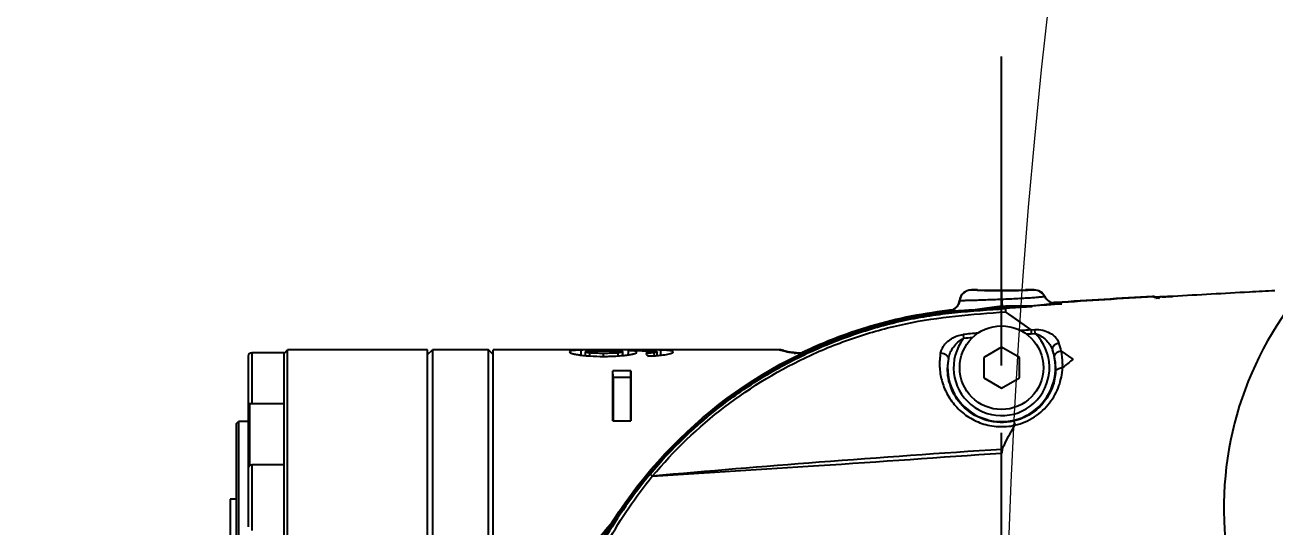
# Model space of a CAD drawing. Header units: millimetres. Extents: x 5828 to 6704, y 123 to 421.
# Drawn here: x 6545.35 to 6552.32, y 342.09 to 344.88 of the extents above; entities that cross this region are included whole.
import ezdxf

# ---------------------------------------------------------------- set-up
doc = ezdxf.new("R2010")
doc.units = ezdxf.units.MM
doc.linetypes.add('CENTER', pattern=[0.6, 0.375, -0.075, 0.075, -0.075])
for name, color, linetype in [('中心线', 7, 'Continuous'), ('外形图', 7, 'Continuous'), ('尺寸标注', 7, 'Continuous'), ('运动范围', 7, 'Continuous')]:
    doc.layers.add(name, color=color, linetype=linetype)
doc.styles.add('微软雅黑', font='msyh.ttc', dxfattribs={"height": 1.5})
doc.dimstyles.new('尺寸标注_1_15比例', dxfattribs={"dimtxt": 1.5, "dimasz": 1.25, "dimexe": 0.5, "dimexo": 0.4, "dimgap": 0.5, "dimtad": 1, "dimdec": 1, "dimlfac": 15, "dimdsep": 46, "dimtxsty": '微软雅黑', "dimcen": 0.09, "dimadec": 0, "dimazin": 0, "dimtp": 0.01, "dimtm": 0.01, "dimtfac": 1, "dimtdec": 1, "dimtofl": 0, "dimtmove": 0, "dimatfit": 3, "dimfxl": 1, "dimtolj": 1, "dimarcsym": 0})

# ---------------------------------------------------------------- blocks, each defined once
blk = doc.blocks.new('*D797')
at = {"layer": 'Defpoints', "color": 0}
for p in [(6541.8372, 378.1181), (6588.1866, 378.1181), (6595.1201, 318.7401)]:
    blk.add_point(p, dxfattribs=at)
at = {"layer": '尺寸标注', "color": 0, "lineweight": -2}
for p, q in [((6587.7866, 378.1181), (6541.3372, 378.1181)), ((6541.8372, 319.9901), (6541.8372, 376.8681)), ((6594.7201, 318.7401), (6541.3372, 318.7401))]:
    blk.add_line(p, q, dxfattribs=at)
at = {"layer": '尺寸标注', "color": 0}
for points in [[(6542.0455, 376.8681), (6541.6288, 376.8681), (6541.8372, 378.1181)], [(6541.6288, 319.9901), (6542.0455, 319.9901), (6541.8372, 318.7401)]]:
    blk.add_solid(points, dxfattribs=at)
at = {"layer": '尺寸标注', "color": 0, "insert": (6540.562, 347.1133), "char_height": 1.5, "attachment_point": 5, "rotation": 90, "style": '微软雅黑'}
blk.add_mtext('\\A1;890.7', dxfattribs=at)

msp = doc.modelspace()

# ---------------------------------------------------------------- linework, layer by layer
at = {"layer": '中心线', "linetype": 'CENTER', "ltscale": 5}
msp.add_line((6550.7909, 336.9852), (6550.7909, 344.7091), dxfattribs=at)
at = {"layer": '外形图', "color": 7, "linetype": 'Continuous'}
for p, q in [((6550.6232, 343.4062), (6550.6225, 343.4068)), ((6550.6575, 343.4068), (6550.6225, 343.4068)), ((6550.9729, 343.4068), (6550.9242, 343.4068)), ((6551.0322, 343.3706), (6551.0315, 343.3698)), ((6551.6318, 343.3703), (6551.6317, 343.3708)), ((6551.643, 343.369), (6551.6377, 343.3703)), ((6551.6447, 343.3676), (6551.6451, 343.3675)), ((6551.645, 343.3685), (6551.6501, 343.3672)), ((6551.645, 343.3685), (6551.6453, 343.3684)), ((6551.6478, 343.3583), (6551.645, 343.3599)), ((6551.6507, 343.367), (6551.6501, 343.367)), ((6551.6576, 343.3596), (6551.6555, 343.3608)), ((6551.6589, 343.3642), (6551.6659, 343.3601)), ((6551.6647, 343.3622), (6551.6708, 343.3606)), ((6551.6862, 343.3681), (6551.6737, 343.3676)), ((6551.6829, 343.3679), (6551.6779, 343.3677)), ((6551.6865, 343.3681), (6551.6829, 343.3679)), ((6551.7003, 343.3687), (6551.6862, 343.3681)), ((6551.7156, 343.3694), (6551.7003, 343.3687)), ((6551.7147, 343.3693), (6551.7073, 343.369)), ((6551.7321, 343.3702), (6551.7156, 343.3694)), ((6551.7474, 343.3711), (6551.7321, 343.3702)), ((6551.7473, 343.371), (6551.7435, 343.3708)), ((6551.7473, 343.371), (6551.7474, 343.3711)), ((6550.4977, 343.2907), (6550.5138, 343.2946)), ((6550.5138, 343.2948), (6550.509, 343.2942)), ((6550.5139, 343.2938), (6550.509, 343.2935)), ((6550.5571, 343.3478), (6550.5564, 343.3486)), ((6550.6303, 343.2947), (6550.6278, 343.2943)), ((6550.6303, 343.2947), (6550.6278, 343.2945)), ((6550.6307, 343.2888), (6550.6303, 343.2947)), ((6550.7917, 343.3538), (6550.795, 343.3023)), ((6550.8378, 343.3075), (6550.7945, 343.305)), ((6550.8379, 343.3059), (6550.7947, 343.3023)), ((6550.8124, 343.3025), (6550.8135, 343.2845)), ((6550.9614, 343.3152), (6550.9613, 343.3169)), ((6551.0958, 343.3368), (6551.0811, 343.3359)), ((6551.0958, 343.3368), (6551.0812, 343.3358)), ((6551.0959, 343.3346), (6551.0812, 343.3353)), ((6550.9552, 343.1853), (6550.8135, 343.2846)), ((6550.5763, 343.1581), (6550.5787, 343.1359)), ((6550.9552, 343.1853), (6550.9767, 343.1866)), ((6550.9552, 343.1853), (6550.9767, 343.1866)), ((6550.9552, 343.1853), (6550.9565, 343.1629)), ((6550.9565, 343.1629), (6550.978, 343.1642)), ((6550.978, 343.1642), (6550.9767, 343.1866)), ((6550.7909, 343.0881), (6550.6916, 343.0308)), ((6550.8902, 343.0308), (6550.7909, 343.0881)), ((6546.5909, 343.0368), (6546.5909, 342.0853)), ((6546.6109, 343.0568), (6546.6109, 342.771)), ((6546.7909, 343.0568), (6546.6109, 343.0568)), ((6546.7909, 343.0534), (6546.8109, 343.0734)), ((6546.7909, 338.4234), (6546.7909, 343.0568)), ((6546.8109, 338.4068), (6546.8109, 343.0734)), ((6547.5909, 343.0734), (6546.8109, 343.0734)), ((6547.5909, 343.0468), (6547.6175, 343.0734)), ((6547.5909, 338.4068), (6547.5909, 343.0734)), ((6547.6175, 343.0734), (6547.6175, 338.4068)), ((6547.9309, 343.0734), (6547.6175, 343.0734)), ((6547.9309, 338.4068), (6547.9309, 343.0734)), ((6547.9575, 343.0468), (6547.9309, 343.0734)), ((6547.9575, 338.4068), (6547.9575, 343.0734)), ((6548.4999, 343.0734), (6547.9575, 343.0734)), ((6548.4479, 343.0434), (6548.4476, 343.0717)), ((6548.4709, 343.0407), (6548.4713, 343.0614)), ((6548.4947, 343.0391), (6548.4949, 343.0557)), ((6548.5722, 343.0365), (6548.5722, 343.0532)), ((6548.653, 343.0393), (6548.6529, 343.0559)), ((6548.6665, 343.0732), (6548.6542, 343.0732)), ((6548.6665, 343.0655), (6548.6665, 343.0732)), ((6548.6789, 343.0732), (6548.6665, 343.0732)), ((6548.6792, 343.0415), (6548.6788, 343.062)), ((6548.7109, 343.0732), (6548.6789, 343.0732)), ((6548.7098, 343.0466), (6548.7104, 343.0577)), ((6548.7104, 343.0577), (6548.7109, 343.0688)), ((6548.7124, 343.0732), (6548.7109, 343.0732)), ((6549.5454, 343.0734), (6548.855, 343.0734)), ((6548.8552, 343.0401), (6548.855, 343.0569)), ((6548.8709, 343.0412), (6548.8706, 343.0615)), ((6548.8908, 343.0429), (6548.8911, 343.0716)), ((6549.5916, 343.0612), (6549.5454, 343.0734)), ((6549.5776, 343.0695), (6549.622, 343.0584)), ((6549.6254, 343.058), (6549.6213, 343.0586)), ((6549.6271, 343.0578), (6549.6234, 343.0582)), ((6549.6361, 343.0567), (6549.6303, 343.0574)), ((6549.6378, 343.0565), (6549.6361, 343.0567)), ((6549.6484, 343.0554), (6549.6396, 343.0563)), ((6549.658, 343.0545), (6549.645, 343.0558)), ((6549.6997, 343.0544), (6549.654, 343.0549)), ((6549.68, 343.0578), (6549.6767, 343.0562)), ((6549.6815, 343.0546), (6549.6783, 343.0528)), ((6550.6916, 343.0308), (6550.6916, 342.9161)), ((6550.8902, 342.9161), (6550.8902, 343.0308)), ((6551.1898, 343.021), (6551.1234, 343.0675)), ((6551.1899, 343.0208), (6551.1234, 343.0674)), ((6548.6248, 342.9199), (6548.6242, 342.9552)), ((6548.6242, 342.6777), (6548.6242, 342.9552)), ((6548.7242, 342.9552), (6548.6242, 342.9552)), ((6548.7236, 342.9199), (6548.7242, 342.9552)), ((6548.7242, 342.9552), (6548.7242, 342.6777)), ((6548.6248, 342.9199), (6548.6249, 342.6777)), ((6548.6248, 342.9199), (6548.7236, 342.9199)), ((6548.7235, 342.6777), (6548.7236, 342.9199)), ((6548.7235, 342.8427), (6548.7236, 342.9199)), ((6550.6916, 342.9161), (6550.7909, 342.8588)), ((6550.7909, 342.8588), (6550.8902, 342.9161)), ((6546.5975, 342.771), (6546.5975, 342.4266)), ((6546.7909, 342.771), (6546.5975, 342.771)), ((6546.5242, 342.6601), (6546.5375, 342.6734)), ((6546.5375, 342.6734), (6546.5375, 338.8068)), ((6546.5909, 342.6734), (6546.5375, 342.6734)), ((6548.6242, 342.6777), (6548.7242, 342.6777)), ((6546.5242, 342.6601), (6546.5242, 338.8201)), ((6550.7909, 338.9828), (6550.7909, 342.4975)), ((6546.6109, 342.4319), (6546.6109, 342.0653)), ((6546.7909, 342.4319), (6546.6109, 342.4319)), ((6546.4909, 342.2401), (6546.4909, 339.2401)), ((6546.5242, 342.2401), (6546.4909, 342.2401))]:
    msp.add_line(p, q, dxfattribs=at)
for points in [[(6551.6737, 343.3676), (6551.6632, 343.3672), (6551.6588, 343.3671), (6551.6551, 343.367), (6551.6522, 343.367), (6551.6507, 343.367)], [(6550.9552, 343.1853), (6550.8591, 343.2526), (6550.8135, 343.2846)], [(6549.5776, 343.0695), (6549.5613, 343.0725), (6549.5454, 343.0734)], [(6549.6396, 343.0563), (6549.6318, 343.0572), (6549.6254, 343.058)], [(6549.6932, 343.0517), (6549.6793, 343.0528), (6549.6683, 343.0536), (6549.658, 343.0545)], [(6548.6242, 342.7864), (6548.6242, 342.8793), (6548.6242, 342.9552)], [(6548.7242, 342.9552), (6548.7242, 342.8793), (6548.7242, 342.7864)], [(6548.6248, 342.9199), (6548.6249, 342.8427), (6548.6249, 342.7484)]]:
    msp.add_lwpolyline(points, dxfattribs=at)
msp.add_circle((6550.7909, 342.9734), 0.2333, dxfattribs=at)
for centre, radius, start, end in [((6550.6225, 343.3401), 0.0666, 89.99199, 172.7402), ((6550.6232, 343.3395), 0.0667, 90.02369, 172.87436), ((6550.972, 343.3395), 0.0667, 26.98877, 89.97777), ((6550.9729, 343.34), 0.0667, 27.27312, 89.93389), ((6551.0915, 343.4011), 0.0667, 207.23004, 261.13316), ((6556.6344, 260.4284), 83.0931, 93.451604, 93.821891), ((6556.8408, 257.0967), 86.429, 93.450601, 93.811223), ((6551.633, 343.3509), 0.0199, 76.26541, 93.57823), ((6552.1038, 343.3961), 0.4727, 183.13712, 183.32594), ((6551.6329, 343.3509), 0.0199, 59.90259, 76.16974), ((6551.6401, 343.3491), 0.0199, 75.79641, 93.56781), ((6551.6714, 343.4872), 0.1226, 257.57896, 258.36216), ((6551.6476, 343.3473), 0.0199, 81.85663, 92.70597), ((6551.6504, 343.5311), 0.1641, 269.66504, 270.55667), ((6551.6494, 343.6745), 0.3075, 270.49939, 270.78185), ((6551.6466, 343.8624), 0.4955, 270.80201, 271.37561), ((6551.6339, 344.3841), 1.0173, 271.3875, 271.97577), ((6551.6058, 345.226), 1.8597, 271.94548, 272.22275), ((6551.5283, 347.1313), 3.7666, 272.40621, 272.7233), ((6551.4603, 348.5698), 5.2066, 272.80012, 273.11801), ((6550.83, 340.4594), 2.8529, 96.69222, 96.87097), ((6550.8408, 340.3676), 2.9454, 96.46885, 96.69195), ((6550.4909, 343.3555), 0.0662, 276.49919, 285.70331), ((6550.4905, 343.3571), 0.0678, 285.67687, 290.48874), ((6550.4903, 343.3569), 0.0666, 290.70132, 293.5806), ((6550.4905, 343.3572), 0.0679, 290.48581, 294.82915), ((6550.4903, 343.357), 0.0667, 293.55363, 352.73357), ((6550.4909, 343.3561), 0.0667, 294.84826, 310.85943), ((6550.4909, 343.356), 0.0666, 310.92369, 315.67348), ((6550.491, 343.3559), 0.0665, 315.67434, 327.78426), ((6550.491, 343.3558), 0.0665, 327.82877, 332.92971), ((6550.9923, 338.7484), 4.5607, 94.58458, 95.56295), ((6551.167, 336.6305), 6.6848, 93.53702, 94.60498), ((6551.6057, 329.7686), 13.5606, 93.42925, 93.59838), ((6548.829, 378.0108), 34.7613, 273.31279, 273.51692), ((6551.091, 343.4011), 0.0677, 260.25745, 262.78595), ((6551.0909, 343.4001), 0.0667, 262.75963, 273.75668), ((6550.7844, 340.7598), 2.5495, 109.38096, 112.45713), ((6550.7731, 340.7917), 2.5157, 107.08717, 109.37925), ((6550.7909, 342.9734), 0.2672, 142.55457, 45.5446), ((6550.9767, 339.5049), 3.6751, 94.9525, 96.25468), ((6549.8453, 361.8311), 18.6787, 273.22366, 273.40631), ((6550.7968, 345.7226), 2.5647, 272.95875, 273.56956), ((6550.7965, 340.7305), 2.5812, 112.45646, 115.62996), ((6550.8615, 340.5545), 2.5969, 95.14882, 96.25072), ((6550.7786, 342.9916), 0.3531, 12.38949, 19.77979), ((6546.6109, 343.0368), 0.02, 90, 180), ((6548.5566, 337.5286), 5.5444, 90.42714, 90.70369), ((6548.6115, 328.8205), 14.2526, 90.11914, 90.38709), ((6548.6569, 307.9544), 35.1187, 90.00437, 90.12235), ((6548.6761, 333.2749), 9.7939, 89.54274, 89.79647), ((6548.7162, 328.3566), 14.7166, 89.58903, 90.01509), ((6548.7851, 338.155), 4.9179, 89.253, 89.57188), ((6549.5964, 342.9471), 0.1142, 77.41933, 92.39313), ((6549.5966, 342.9484), 0.1129, 76.00027, 77.36467), ((6549.7763, 344.4345), 1.3866, 264.17662, 264.41153), ((6550.7903, 342.9691), 0.3008, 169.48089, 179.16507), ((6550.7909, 342.9734), 0.3006, 170.32053, 19.30008), ((6550.7927, 342.9692), 0.3003, 12.65919, 20.17982), ((6550.793, 342.9693), 0.3, 0.79294, 12.65438), ((6552.0113, 341.9707), 1.3334, 128.03076, 131.30934), ((6550.7928, 342.9693), 0.3002, 356.81278, 0.79245), ((6546.5975, 342.7643), 0.00667, 90, 180), ((6546.6109, 342.4119), 0.02, 90, 180), ((6550.3619, 340.6001), 2.3057, 138.1025, 145.67537)]:
    msp.add_arc(centre, radius, start, end, dxfattribs=at)
at = {"layer": '外形图'}
msp.add_arc((6553.9185, 342.195), 1.8881, 139.89272, 236.86512, dxfattribs=at)
at = {"layer": '外形图', "color": 7, "linetype": 'Continuous'}
msp.add_ellipse((6550.7909, 343.4062), major_axis=(0.1333, 0), ratio=0.017455, start_param=3.141574, end_param=6.283204, dxfattribs=at)
for points, knots in [([(6550.6565, 343.4044), (6550.6518, 343.4046), (6550.6438, 343.4049), (6550.6334, 343.405), (6550.6273, 343.4059), (6550.6238, 343.4056), (6550.6232, 343.4062)], [0, 0, 0, 0, 0.417659, 0.727967, 0.923234, 1, 1, 1, 1]), ([(6550.7929, 343.4032), (6550.7798, 343.4032), (6550.7343, 343.4033), (6550.6888, 343.4037), (6550.6565, 343.4044)], [0, 0, 0, 0, 0.288165, 1, 1, 1, 1]), ([(6550.7917, 343.3538), (6550.7918, 343.3603), (6550.7919, 343.3721), (6550.792, 343.3858), (6550.7923, 343.3945), (6550.7924, 343.3989), (6550.7928, 343.4015), (6550.7926, 343.403), (6550.7929, 343.4032)], [0, 0, 0, 0, 0.394855, 0.713673, 0.833337, 0.922197, 0.978188, 1, 1, 1, 1]), ([(6551.0315, 343.3698), (6551.0311, 343.3693), (6551.029, 343.369), (6551.0254, 343.3682), (6551.0192, 343.3675), (6551.011, 343.3666), (6551.0008, 343.3656), (6550.9833, 343.3642), (6550.9572, 343.3623), (6550.9215, 343.36), (6550.881, 343.3578), (6550.8372, 343.3557), (6550.807, 343.3544), (6550.7917, 343.3538)], [0, 0, 0, 0, 0.007182, 0.023508, 0.048967, 0.083377, 0.126377, 0.17753, 0.302367, 0.453004, 0.62382, 0.808646, 1, 1, 1, 1]), ([(6550.9256, 343.4042), (6550.9162, 343.404), (6550.872, 343.4034), (6550.8278, 343.4032), (6550.7929, 343.4032)], [0, 0, 0, 0, 0.210674, 1, 1, 1, 1]), ([(6550.9721, 343.4062), (6550.9718, 343.406), (6550.9705, 343.4059), (6550.968, 343.4055), (6550.9641, 343.4054), (6550.9562, 343.405), (6550.9432, 343.4046), (6550.932, 343.4043), (6550.9256, 343.4042)], [0, 0, 0, 0, 0.024343, 0.078839, 0.163179, 0.276802, 0.587488, 1, 1, 1, 1]), ([(6550.9729, 343.4068), (6550.9728, 343.4067), (6550.9725, 343.4065), (6550.9722, 343.4063), (6550.9721, 343.4062)], [0, 0, 0, 0, 0.518652, 1, 1, 1, 1]), ([(6551.6495, 343.367), (6551.6491, 343.367), (6551.6481, 343.367), (6551.647, 343.3669), (6551.6464, 343.3671)], [0, 0, 0, 0, 0.375194, 1, 1, 1, 1]), ([(6552.3154, 343.4025), (6552.2679, 343.3999), (6552.0785, 343.3894), (6551.8892, 343.3788), (6551.7473, 343.371)], [0, 0, 0, 0, 0.251048, 1, 1, 1, 1]), ([(6548.2229, 340.7401), (6548.2229, 341.0501), (6548.3376, 341.6758), (6548.8316, 342.4871), (6549.5812, 343.0705), (6550.1898, 343.256), (6550.4977, 343.2907)], [0, 0, 0, 0, 0.250011, 0.500017, 0.750023, 1, 1, 1, 1]), ([(6550.6303, 343.2937), (6550.5503, 343.2871), (6550.3904, 343.2697), (6550.0754, 343.2045), (6549.695, 343.068), (6549.278, 342.8211), (6548.9146, 342.5005), (6548.6178, 342.1174), (6548.398, 341.6854), (6548.2635, 341.22), (6548.2331, 340.898), (6548.2333, 340.7374)], [0, 0, 0, 0, 0.062484, 0.125045, 0.250057, 0.375039, 0.50003, 0.62502, 0.750014, 0.875006, 1, 1, 1, 1]), ([(6550.5502, 343.2876), (6550.4812, 343.2808), (6550.3437, 343.2635), (6550.1407, 343.2183), (6549.9421, 343.1574), (6549.6846, 343.0553), (6549.3796, 342.8887), (6549.051, 342.6324), (6548.7681, 342.3264), (6548.5383, 341.9787), (6548.3678, 341.5985), (6548.2967, 341.3297), (6548.2722, 341.1936)], [0, 0, 0, 0, 0.062617, 0.125099, 0.18763, 0.250184, 0.375155, 0.500122, 0.625092, 0.750062, 0.875025, 1, 1, 1, 1]), ([(6548.8317, 342.3795), (6548.952, 342.5233), (6549.1575, 342.72), (6549.468, 342.9317), (6549.7176, 343.0637), (6549.9799, 343.1681), (6550.2067, 343.231), (6550.3916, 343.2644), (6550.578, 343.2873), (6550.7186, 343.2966), (6550.8124, 343.3025)], [0, 0, 0, 0, 0.249705, 0.374735, 0.499757, 0.624891, 0.749983, 0.812463, 0.874946, 1, 1, 1, 1]), ([(6550.4979, 343.2904), (6550.4979, 343.2905), (6550.4978, 343.2906), (6550.4978, 343.2907), (6550.4977, 343.2907)], [0, 0, 0, 0, 0.517844, 1, 1, 1, 1]), ([(6550.4984, 343.2898), (6550.4983, 343.2899), (6550.4982, 343.2901), (6550.498, 343.2903), (6550.4979, 343.2904)], [0, 0, 0, 0, 0.463246, 1, 1, 1, 1]), ([(6550.5346, 343.2894), (6550.5295, 343.2892), (6550.5208, 343.2889), (6550.5093, 343.2885), (6550.503, 343.2891), (6550.4989, 343.289), (6550.4984, 343.2898)], [0, 0, 0, 0, 0.419217, 0.727522, 0.921148, 1, 1, 1, 1]), ([(6550.6303, 343.2947), (6550.6208, 343.2941), (6550.5889, 343.2923), (6550.557, 343.2904), (6550.5346, 343.2894)], [0, 0, 0, 0, 0.298286, 1, 1, 1, 1]), ([(6550.7917, 343.3538), (6550.7766, 343.3532), (6550.747, 343.3521), (6550.704, 343.3505), (6550.6642, 343.3492), (6550.6293, 343.348), (6550.6038, 343.3473), (6550.5868, 343.3469), (6550.5768, 343.3468), (6550.5689, 343.3468), (6550.5629, 343.3468), (6550.5594, 343.3473), (6550.5574, 343.3473), (6550.5571, 343.3478)], [0, 0, 0, 0, 0.192877, 0.378724, 0.550065, 0.700722, 0.825137, 0.875943, 0.918526, 0.952462, 0.977417, 0.993254, 1, 1, 1, 1]), ([(6550.9612, 343.3169), (6550.9336, 343.3149), (6550.8778, 343.3165), (6550.8221, 343.3164), (6550.7942, 343.3147)], [0, 0, 0, 0, 0.497861, 1, 1, 1, 1]), ([(6551.0584, 343.3268), (6551.052, 343.326), (6551.0196, 343.3223), (6550.9872, 343.3192), (6550.9612, 343.3169)], [0, 0, 0, 0, 0.198949, 1, 1, 1, 1]), ([(6551.0828, 343.3303), (6551.0812, 343.33), (6551.0731, 343.3287), (6551.0649, 343.3276), (6551.0584, 343.3268)], [0, 0, 0, 0, 0.20284, 1, 1, 1, 1]), ([(6551.0953, 343.3335), (6551.0951, 343.3332), (6551.0938, 343.3327), (6551.0898, 343.3314), (6551.0858, 343.3308), (6551.0828, 343.3303)], [0, 0, 0, 0, 0.09712, 0.294567, 1, 1, 1, 1]), ([(6551.0959, 343.3346), (6551.0959, 343.3344), (6551.0956, 343.3341), (6551.0953, 343.3337), (6551.0953, 343.3335)], [0, 0, 0, 0, 0.500001, 1, 1, 1, 1]), ([(6548.8439, 342.3684), (6548.9634, 342.5114), (6549.2354, 342.7714), (6549.6381, 343.0139), (6549.9858, 343.1508), (6550.2568, 343.224), (6550.5343, 343.2646), (6550.7204, 343.278), (6550.8135, 343.2846)], [0, 0, 0, 0, 0.249803, 0.499618, 0.624768, 0.749913, 0.874915, 1, 1, 1, 1]), ([(6550.4513, 343.0553), (6550.4534, 343.068), (6550.4678, 343.1), (6550.5109, 343.1392), (6550.5535, 343.1556), (6550.5763, 343.1581)], [0, 0, 0, 0, 0.226906, 0.596598, 1, 1, 1, 1]), ([(6550.9767, 343.1866), (6550.9915, 343.1877), (6551.0211, 343.1841), (6551.0708, 343.1643), (6551.103, 343.1349), (6551.1108, 343.1112)], [0, 0, 0, 0, 0.276497, 0.538171, 1, 1, 1, 1]), ([(6550.978, 343.1642), (6550.9892, 343.1605), (6551.0108, 343.1511), (6551.0472, 343.1231), (6551.067, 343.0938), (6551.0746, 343.0728)], [0, 0, 0, 0, 0.257824, 0.510981, 1, 1, 1, 1]), ([(6550.4946, 343.024), (6550.4987, 343.0472), (6550.5143, 343.0811), (6550.5468, 343.1168), (6550.5676, 343.1304), (6550.5787, 343.1359)], [0, 0, 0, 0, 0.48984, 0.74299, 1, 1, 1, 1]), ([(6551.1108, 343.1112), (6551.1052, 343.1099), (6551.0948, 343.1058), (6551.0821, 343.0965), (6551.0741, 343.0851), (6551.0734, 343.0763), (6551.0746, 343.0728)], [0, 0, 0, 0, 0.297182, 0.575095, 0.808934, 1, 1, 1, 1]), ([(6548.4476, 343.0717), (6548.4381, 343.0714), (6548.4248, 343.0709), (6548.4081, 343.0696), (6548.3986, 343.0686), (6548.3909, 343.0673), (6548.3854, 343.066), (6548.3812, 343.0637), (6548.3812, 343.062)], [0, 0, 0, 0, 0.416496, 0.588473, 0.731179, 0.842149, 0.921545, 1, 1, 1, 1]), ([(6548.3812, 343.062), (6548.3812, 343.0603), (6548.384, 343.0579), (6548.3884, 343.0557), (6548.3972, 343.0524), (6548.4124, 343.0487), (6548.4259, 343.0463), (6548.4337, 343.0451)], [0, 0, 0, 0, 0.086324, 0.164812, 0.272714, 0.579977, 1, 1, 1, 1]), ([(6548.4337, 343.0451), (6548.4365, 343.0447), (6548.4489, 343.0429), (6548.4613, 343.0415), (6548.4709, 343.0407)], [0, 0, 0, 0, 0.230624, 1, 1, 1, 1]), ([(6548.4885, 343.0725), (6548.4849, 343.0725), (6548.4712, 343.0723), (6548.4576, 343.072), (6548.4476, 343.0717)], [0, 0, 0, 0, 0.264465, 1, 1, 1, 1]), ([(6548.4709, 343.0407), (6548.4789, 343.0399), (6548.513, 343.0373), (6548.5472, 343.0365), (6548.5733, 343.0365)], [0, 0, 0, 0, 0.236462, 1, 1, 1, 1]), ([(6548.4713, 343.0614), (6548.4713, 343.0622), (6548.4747, 343.0637), (6548.4799, 343.0645), (6548.4892, 343.0657), (6548.496, 343.0662), (6548.4999, 343.0664)], [0, 0, 0, 0, 0.085206, 0.290744, 0.606378, 1, 1, 1, 1]), ([(6548.4949, 343.0557), (6548.4915, 343.0561), (6548.4857, 343.0568), (6548.4781, 343.0582), (6548.4737, 343.0592), (6548.4713, 343.0607), (6548.4713, 343.0614)], [0, 0, 0, 0, 0.408853, 0.722201, 0.916457, 1, 1, 1, 1]), ([(6548.5722, 343.0532), (6548.5587, 343.0532), (6548.5329, 343.0534), (6548.5071, 343.0544), (6548.4949, 343.0557)], [0, 0, 0, 0, 0.522816, 1, 1, 1, 1]), ([(6548.4999, 343.0664), (6548.5128, 343.0673), (6548.5401, 343.068), (6548.5674, 343.0682), (6548.5818, 343.0682)], [0, 0, 0, 0, 0.472834, 1, 1, 1, 1]), ([(6548.6529, 343.0559), (6548.6401, 343.0546), (6548.6132, 343.0534), (6548.5863, 343.0532), (6548.5722, 343.0532)], [0, 0, 0, 0, 0.475965, 1, 1, 1, 1]), ([(6548.5733, 343.0365), (6548.5826, 343.0365), (6548.6181, 343.0369), (6548.6537, 343.0387), (6548.6798, 343.0414)], [0, 0, 0, 0, 0.261151, 1, 1, 1, 1]), ([(6548.5818, 343.0682), (6548.5946, 343.0682), (6548.6187, 343.068), (6548.6428, 343.0674), (6548.6542, 343.0666)], [0, 0, 0, 0, 0.528141, 1, 1, 1, 1]), ([(6548.6788, 343.062), (6548.6788, 343.0612), (6548.676, 343.0597), (6548.6713, 343.0585), (6548.6629, 343.057), (6548.6565, 343.0563), (6548.6529, 343.0559)], [0, 0, 0, 0, 0.083774, 0.281727, 0.595966, 1, 1, 1, 1]), ([(6548.6542, 343.0666), (6548.6577, 343.0664), (6548.6637, 343.066), (6548.6716, 343.0649), (6548.6761, 343.064), (6548.6788, 343.0627), (6548.6788, 343.062)], [0, 0, 0, 0, 0.406643, 0.720051, 0.916669, 1, 1, 1, 1]), ([(6548.6798, 343.0414), (6548.6822, 343.0416), (6548.6913, 343.0426), (6548.7003, 343.0438), (6548.707, 343.0448)], [0, 0, 0, 0, 0.263844, 1, 1, 1, 1]), ([(6548.707, 343.0448), (6548.7143, 343.0459), (6548.7271, 343.0479), (6548.7438, 343.0519), (6548.7536, 343.0549), (6548.7589, 343.0586), (6548.7589, 343.0602)], [0, 0, 0, 0, 0.402392, 0.71311, 0.910525, 1, 1, 1, 1]), ([(6548.7589, 343.0602), (6548.7589, 343.0616), (6548.7558, 343.0633), (6548.7516, 343.0645), (6548.7432, 343.0662), (6548.7296, 343.0676), (6548.7177, 343.0684), (6548.7109, 343.0688)], [0, 0, 0, 0, 0.083431, 0.165464, 0.278681, 0.592212, 1, 1, 1, 1]), ([(6548.7543, 343.0685), (6548.769, 343.0684), (6548.7975, 343.0681), (6548.8259, 343.0675), (6548.8396, 343.0667)], [0, 0, 0, 0, 0.518587, 1, 1, 1, 1]), ([(6548.855, 343.0569), (6548.8477, 343.0559), (6548.8317, 343.0549), (6548.8158, 343.0545), (6548.8072, 343.0544)], [0, 0, 0, 0, 0.462928, 1, 1, 1, 1]), ([(6548.8072, 343.0544), (6548.8082, 343.0532), (6548.8123, 343.0481), (6548.8161, 343.0427), (6548.8188, 343.0384)], [0, 0, 0, 0, 0.231817, 1, 1, 1, 1]), ([(6548.8188, 343.0384), (6548.8233, 343.0385), (6548.8408, 343.0391), (6548.8583, 343.0401), (6548.8713, 343.0411)], [0, 0, 0, 0, 0.256201, 1, 1, 1, 1]), ([(6548.8396, 343.0667), (6548.8438, 343.0665), (6548.8513, 343.066), (6548.8613, 343.0648), (6548.8669, 343.0639), (6548.8706, 343.0624), (6548.8706, 343.0615)], [0, 0, 0, 0, 0.398679, 0.715475, 0.917866, 1, 1, 1, 1]), ([(6548.8911, 343.0716), (6548.8878, 343.0717), (6548.8738, 343.0721), (6548.8599, 343.0724), (6548.8492, 343.0725)], [0, 0, 0, 0, 0.233401, 1, 1, 1, 1]), ([(6548.8706, 343.0615), (6548.8706, 343.061), (6548.8692, 343.0598), (6548.8641, 343.0582), (6548.859, 343.0574), (6548.855, 343.0569)], [0, 0, 0, 0, 0.088718, 0.272518, 1, 1, 1, 1]), ([(6548.8713, 343.0411), (6548.8762, 343.0414), (6548.8936, 343.0429), (6548.9111, 343.045), (6548.9235, 343.0472)], [0, 0, 0, 0, 0.278342, 1, 1, 1, 1]), ([(6548.9599, 343.0609), (6548.9599, 343.0627), (6548.9557, 343.0653), (6548.95, 343.0668), (6548.9421, 343.0682), (6548.9322, 343.0693), (6548.9149, 343.0707), (6548.901, 343.0713), (6548.8911, 343.0716)], [0, 0, 0, 0, 0.079807, 0.15819, 0.267829, 0.40948, 0.581115, 1, 1, 1, 1]), ([(6548.9235, 343.0472), (6548.933, 343.0489), (6548.945, 343.0515), (6548.957, 343.0565), (6548.9599, 343.0596), (6548.9599, 343.0609)], [0, 0, 0, 0, 0.721487, 0.905861, 1, 1, 1, 1]), ([(6549.6046, 343.0587), (6549.6034, 343.0589), (6549.599, 343.0596), (6549.5947, 343.0604), (6549.5916, 343.0612)], [0, 0, 0, 0, 0.290771, 1, 1, 1, 1]), ([(6549.6144, 343.0574), (6549.6136, 343.0575), (6549.6103, 343.0579), (6549.607, 343.0584), (6549.6046, 343.0587)], [0, 0, 0, 0, 0.261525, 1, 1, 1, 1]), ([(6549.6356, 343.055), (6549.6338, 343.0552), (6549.6267, 343.0559), (6549.6196, 343.0567), (6549.6144, 343.0574)], [0, 0, 0, 0, 0.261669, 1, 1, 1, 1]), ([(6549.6898, 343.0502), (6549.6856, 343.0506), (6549.6694, 343.0518), (6549.6532, 343.0532), (6549.6413, 343.0544)], [0, 0, 0, 0, 0.258337, 1, 1, 1, 1]), ([(6550.4513, 343.0553), (6550.4461, 343.0306), (6550.4431, 342.9791), (6550.4549, 342.9019), (6550.4842, 342.8265), (6550.5322, 342.7573), (6550.5985, 342.6994), (6550.6663, 342.6657), (6550.7257, 342.6497), (6550.7723, 342.6445), (6550.8193, 342.6446), (6550.8507, 342.6488), (6550.8657, 342.653)], [0, 0, 0, 0, 0.111004, 0.224443, 0.341598, 0.463987, 0.591901, 0.725084, 0.793206, 0.861851, 0.931109, 1, 1, 1, 1]), ([(6550.4513, 343.0553), (6550.4571, 343.0549), (6550.4683, 343.0528), (6550.4827, 343.0459), (6550.4928, 343.0362), (6550.4951, 343.0276), (6550.4946, 343.024)], [0, 0, 0, 0, 0.298477, 0.578164, 0.812033, 1, 1, 1, 1]), ([(6551.0857, 343.035), (6551.0844, 343.0423), (6551.0926, 343.0551), (6551.1079, 343.0636), (6551.118, 343.0667), (6551.1234, 343.0675)], [0, 0, 0, 0, 0.413842, 0.694961, 1, 1, 1, 1]), ([(6551.1311, 342.9723), (6551.1316, 342.9804), (6551.1322, 343.0123), (6551.1283, 343.0442), (6551.1234, 343.0675)], [0, 0, 0, 0, 0.254183, 1, 1, 1, 1]), ([(6550.8579, 342.6756), (6550.8093, 342.6646), (6550.7074, 342.6672), (6550.5808, 342.739), (6550.5047, 342.8496), (6550.489, 342.9337), (6550.4896, 342.9734)], [0, 0, 0, 0, 0.276594, 0.539462, 0.779043, 1, 1, 1, 1]), ([(6551.0925, 342.9526), (6551.0909, 342.9234), (6551.0785, 342.8629), (6551.032, 342.7792), (6550.9569, 342.7105), (6550.8921, 342.6834), (6550.8579, 342.6756)], [0, 0, 0, 0, 0.226469, 0.469315, 0.728712, 1, 1, 1, 1]), ([(6550.8657, 342.653), (6550.9042, 342.6621), (6550.9777, 342.6924), (6551.0615, 342.7721), (6551.1162, 342.8678), (6551.1283, 342.9381), (6551.1311, 342.9721)], [0, 0, 0, 0, 0.267121, 0.52476, 0.769276, 1, 1, 1, 1]), ([(6551.0925, 342.9526), (6551.0928, 342.9555), (6551.0969, 342.9635), (6551.1114, 342.9709), (6551.1241, 342.9724), (6551.1311, 342.9723)], [0, 0, 0, 0, 0.185625, 0.545371, 1, 1, 1, 1]), ([(6550.8579, 342.6756), (6550.8585, 342.6756), (6550.8595, 342.6727), (6550.8613, 342.6689), (6550.8634, 342.6615), (6550.8649, 342.6561), (6550.8657, 342.653)], [0, 0, 0, 0, 0.082401, 0.28657, 0.600959, 1, 1, 1, 1]), ([(6550.7942, 342.5179), (6550.7995, 342.5296), (6550.8213, 342.5757), (6550.8461, 342.6203), (6550.8657, 342.653)], [0, 0, 0, 0, 0.251429, 1, 1, 1, 1]), ([(6550.7942, 342.5179), (6550.454, 342.4959), (6549.8035, 342.4501), (6549.1537, 342.3969), (6548.8439, 342.3684)], [0, 0, 0, 0, 0.522889, 1, 1, 1, 1]), ([(6548.8439, 342.3684), (6549.1531, 342.3875), (6549.8022, 342.4291), (6550.4511, 342.4742), (6550.7909, 342.4975)], [0, 0, 0, 0, 0.476405, 1, 1, 1, 1]), ([(6548.8317, 342.3795), (6548.7366, 342.2659), (6548.5658, 342.0214), (6548.3152, 341.4836), (6548.2361, 341.0353), (6548.2361, 340.7401)], [0, 0, 0, 0, 0.250466, 0.50094, 1, 1, 1, 1]), ([(6548.2612, 340.7401), (6548.2615, 341.0326), (6548.3389, 341.4767), (6548.5855, 342.0102), (6548.7512, 342.2546), (6548.8439, 342.3684)], [0, 0, 0, 0, 0.499085, 0.749541, 1, 1, 1, 1]), ([(6548.8317, 342.3795), (6548.833, 342.3786), (6548.8369, 342.3747), (6548.841, 342.3711), (6548.8439, 342.3684)], [0, 0, 0, 0, 0.281458, 1, 1, 1, 1])]:
    msp.add_open_spline(points, degree=3, knots=knots, dxfattribs=at)
for points in [[(6551.0315, 343.3698), (6551.0353, 343.3622), (6551.0407, 343.3553), (6551.0471, 343.3497)], [(6551.6388, 343.3691), (6551.6408, 343.3686), (6551.6428, 343.368), (6551.6447, 343.3676)], [(6550.4887, 343.2918), (6550.3349, 343.2733), (6550.182, 343.2419), (6550.0339, 343.1963)], [(6550.5571, 343.3478), (6550.5561, 343.3401), (6550.5537, 343.3325), (6550.5502, 343.3256)], [(6550.7362, 343.3088), (6550.7009, 343.3041), (6550.6658, 343.2973), (6550.6303, 343.2947)], [(6550.7942, 343.3147), (6550.7748, 343.3134), (6550.7554, 343.3114), (6550.7362, 343.3088)], [(6551.127, 343.3281), (6551.0718, 343.3244), (6551.0165, 343.3206), (6550.9612, 343.3169)], [(6551.0471, 343.3497), (6551.0562, 343.3419), (6551.0678, 343.3364), (6551.0796, 343.3344)], [(6550.7942, 342.5179), (6550.795, 342.511), (6550.7923, 342.5042), (6550.7909, 342.4975)]]:
    msp.add_open_spline(points, degree=3, dxfattribs=at)
at = {"layer": '运动范围', "color": 0, "linetype": 'Continuous', "lineweight": 0}
msp.add_arc((6588.1866, 340.7401), 37.378, 340.00173, 209.99906, dxfattribs=at)

# ---------------------------------------------------------------- dimensions: what is measured, and where the dimension line sits
at = {"layer": '尺寸标注'}
dim = msp.add_linear_dim(base=(6541.8372, 378.1181), p1=(6595.1201, 318.7401), p2=(6588.1866, 378.1181), angle=90, dimstyle='尺寸标注_1_15比例', dxfattribs=at)
dim.commit()
dim.dimension.update_dxf_attribs({"geometry": '*D797', "text_midpoint": (6541.8372, 347.1133), "dimtype": 160})

doc.saveas('drawing.dxf')
